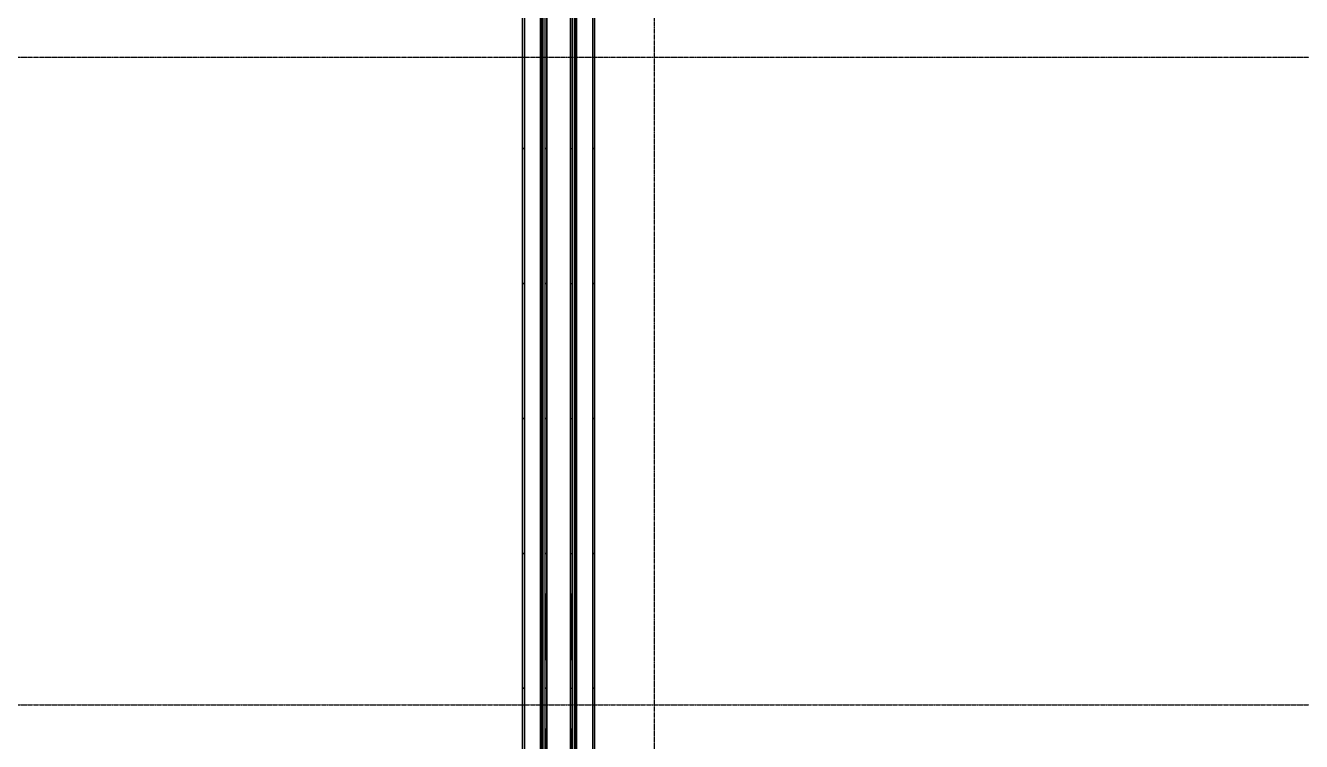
# Model space of a CAD drawing. Header units: inches. Extents: x -21257 to 11444, y 0 to 8704.
# Drawn here: x 3369 to 4504, y 5811 to 6448 of the extents above; entities that cross this region are included whole.
import ezdxf

# ---------------------------------------------------------------- set-up
doc = ezdxf.new("R2010")
doc.units = ezdxf.units.IN
doc.header["$MEASUREMENT"] = 0
doc.linetypes.add('CENTER2', pattern=[1.125, 0.75, -0.125, 0.125, -0.125])
for name, color, linetype in [('100-CONV-LAYOUT', 3, 'Continuous'), ('1000-CONV-LAYOUT', 30, 'Continuous'), ('1000-CONV-LAYOUT-UPPER', 30, 'Continuous'), ('200-CONV-LAYOUT', 4, 'Continuous'), ('300-CONV-LAYOUT', 6, 'Continuous'), ('Bldg_Cline', 8, 'CENTER2')]:
    doc.layers.add(name, color=color, linetype=linetype)

# ---------------------------------------------------------------- blocks, each defined once
blk = doc.blocks.new('Promise-US15-100330-00-10-003 Bldg Colums')
at = {"layer": 'Bldg_Cline'}
for p, q in [((3000, 7192), (3000, 8)), ((72, 5904), (6000, 5904)), ((72, 5328), (6000, 5328))]:
    blk.add_line(p, q, dxfattribs=at)

msp = doc.modelspace()

# ---------------------------------------------------------------- linework, layer by layer
at = {"layer": '100-CONV-LAYOUT', "linetype": 'Continuous'}
for p, q in [((3831.1, 6338.3, 30), (3832.6, 6338.3, 30)), ((3832.6, 6338.3, 23.5), (3831.1, 6338.3, 23.5)), ((3832.6, 6338.3, 30), (3832.6, 6338.3, 23.5)), ((3853.6, 6338.3, 30), (3855.1, 6338.3, 30)), ((3853.6, 6338.3, 30), (3853.6, 6338.3, 23.5)), ((3853.6, 6338.3, 23.5), (3855.1, 6338.3, 23.5)), ((3831.1, 6218.3, 30), (3832.6, 6218.3, 30)), ((3832.6, 6218.3, 23.5), (3831.1, 6218.3, 23.5)), ((3832.6, 6218.3, 30), (3832.6, 6218.3, 23.5)), ((3853.6, 6218.3, 30), (3855.1, 6218.3, 30)), ((3853.6, 6218.3, 30), (3853.6, 6218.3, 23.5)), ((3853.6, 6218.3, 23.5), (3855.1, 6218.3, 23.5)), ((3831.1, 6098.3, 30), (3832.6, 6098.3, 30)), ((3832.6, 6098.3, 23.5), (3831.1, 6098.3, 23.5)), ((3832.6, 6098.3, 30), (3832.6, 6098.3, 23.5)), ((3853.6, 6098.3, 30), (3855.1, 6098.3, 30)), ((3853.6, 6098.3, 30), (3853.6, 6098.3, 23.5)), ((3853.6, 6098.3, 23.5), (3855.1, 6098.3, 23.5)), ((3831.1, 5978.3, 30), (3832.6, 5978.3, 30)), ((3832.6, 5978.3, 23.5), (3831.1, 5978.3, 23.5)), ((3832.6, 5978.3, 30), (3832.6, 5978.3, 23.5)), ((3853.6, 5978.3, 30), (3855.1, 5978.3, 30)), ((3853.6, 5978.3, 30), (3853.6, 5978.3, 23.5)), ((3853.6, 5978.3, 23.5), (3855.1, 5978.3, 23.5)), ((3831.1, 5858.3, 30), (3832.6, 5858.3, 30)), ((3832.6, 5858.3, 23.5), (3831.1, 5858.3, 23.5)), ((3832.6, 5858.3, 30), (3832.6, 5858.3, 23.5)), ((3853.6, 5858.3, 30), (3855.1, 5858.3, 30)), ((3853.6, 5858.3, 30), (3853.6, 5858.3, 23.5)), ((3853.6, 5858.3, 23.5), (3855.1, 5858.3, 23.5))]:
    msp.add_line(p, q, dxfattribs=at)
at = {"layer": '100-CONV-LAYOUT'}
for points in [[(3831.1, 4778.3, 23.5), (3831.1, 7238.3, 23.5), (3832.6, 7238.3, 23.5), (3832.6, 4778.3, 23.5)], [(3831.1, 4778.3, 30), (3831.1, 7238.3, 30), (3832.6, 7238.3, 30), (3832.6, 4778.3, 30)], [(3832.6, 4778.3, 30), (3832.6, 7238.3, 30), (3853.6, 7238.3, 30), (3853.6, 4778.3, 30)], [(3832.6, 4778.3, 30), (3832.6, 7238.3, 30), (3832.6, 7238.3, 23.5), (3832.6, 4778.3, 23.5)], [(3853.6, 4778.3, 30), (3853.6, 7238.3, 30), (3853.6, 7238.3, 23.5), (3853.6, 4778.3, 23.5)], [(3853.6, 4778.3, 23.5), (3853.6, 7238.3, 23.5), (3855.1, 7238.3, 23.5), (3855.1, 4778.3, 23.5)], [(3853.6, 4778.3, 30), (3853.6, 7238.3, 30), (3855.1, 7238.3, 30), (3855.1, 4778.3, 30)], [(3811.1, 4778.3, 26.5), (3811.1, 7154.3, 26.5), (3812.6, 7154.3, 26.5), (3812.6, 4778.3, 26.5)], [(3811.1, 4778.3, 30), (3811.1, 7154.3, 30), (3812.6, 7154.3, 30), (3812.6, 4778.3, 30)], [(3812.6, 4778.3, 30), (3812.6, 7154.3, 30), (3827.6, 7154.3, 30), (3827.6, 4778.3, 30)], [(3812.6, 4778.3, 30), (3812.6, 7154.3, 30), (3812.6, 7154.3, 26.5), (3812.6, 4778.3, 26.5)], [(3827.6, 4778.3, 30), (3827.6, 7154.3, 30), (3827.6, 7154.3, 26.5), (3827.6, 4778.3, 26.5)], [(3827.6, 4778.3, 26.5), (3827.6, 7154.3, 26.5), (3829.1, 7154.3, 26.5), (3829.1, 4778.3, 26.5)], [(3827.6, 4778.3, 30), (3827.6, 7154.3, 30), (3829.1, 7154.3, 30), (3829.1, 4778.3, 30)], [(3857.1, 4778.3, 26.5), (3857.1, 7154.3, 26.5), (3858.6, 7154.3, 26.5), (3858.6, 4778.3, 26.5)], [(3857.1, 4778.3, 30), (3857.1, 7154.3, 30), (3858.6, 7154.3, 30), (3858.6, 4778.3, 30)], [(3858.6, 4778.3, 30), (3858.6, 7154.3, 30), (3873.6, 7154.3, 30), (3873.6, 4778.3, 30)], [(3858.6, 4778.3, 30), (3858.6, 7154.3, 30), (3858.6, 7154.3, 26.5), (3858.6, 4778.3, 26.5)], [(3873.6, 4778.3, 30), (3873.6, 7154.3, 30), (3873.6, 7154.3, 26.5), (3873.6, 4778.3, 26.5)], [(3873.6, 4778.3, 26.5), (3873.6, 7154.3, 26.5), (3875.1, 7154.3, 26.5), (3875.1, 4778.3, 26.5)], [(3873.6, 4778.3, 30), (3873.6, 7154.3, 30), (3875.1, 7154.3, 30), (3875.1, 4778.3, 30)], [(3811.1, 6338.3, 30), (3811.1, 6338.3, 26.5), (3812.6, 6338.3, 26.5), (3812.6, 6338.3, 30)], [(3827.6, 6338.3, 30), (3827.6, 6338.3, 26.5), (3829.1, 6338.3, 26.5), (3829.1, 6338.3, 30)], [(3857.1, 6338.3, 30), (3857.1, 6338.3, 26.5), (3858.6, 6338.3, 26.5), (3858.6, 6338.3, 30)], [(3873.6, 6338.3, 30), (3873.6, 6338.3, 26.5), (3875.1, 6338.3, 26.5), (3875.1, 6338.3, 30)], [(3811.1, 6218.3, 30), (3811.1, 6218.3, 26.5), (3812.6, 6218.3, 26.5), (3812.6, 6218.3, 30)], [(3827.6, 6218.3, 30), (3827.6, 6218.3, 26.5), (3829.1, 6218.3, 26.5), (3829.1, 6218.3, 30)], [(3857.1, 6218.3, 30), (3857.1, 6218.3, 26.5), (3858.6, 6218.3, 26.5), (3858.6, 6218.3, 30)], [(3873.6, 6218.3, 30), (3873.6, 6218.3, 26.5), (3875.1, 6218.3, 26.5), (3875.1, 6218.3, 30)], [(3811.1, 6098.3, 30), (3811.1, 6098.3, 26.5), (3812.6, 6098.3, 26.5), (3812.6, 6098.3, 30)], [(3827.6, 6098.3, 30), (3827.6, 6098.3, 26.5), (3829.1, 6098.3, 26.5), (3829.1, 6098.3, 30)], [(3857.1, 6098.3, 30), (3857.1, 6098.3, 26.5), (3858.6, 6098.3, 26.5), (3858.6, 6098.3, 30)], [(3873.6, 6098.3, 30), (3873.6, 6098.3, 26.5), (3875.1, 6098.3, 26.5), (3875.1, 6098.3, 30)], [(3811.1, 5978.3, 30), (3811.1, 5978.3, 26.5), (3812.6, 5978.3, 26.5), (3812.6, 5978.3, 30)], [(3827.6, 5978.3, 30), (3827.6, 5978.3, 26.5), (3829.1, 5978.3, 26.5), (3829.1, 5978.3, 30)], [(3857.1, 5978.3, 30), (3857.1, 5978.3, 26.5), (3858.6, 5978.3, 26.5), (3858.6, 5978.3, 30)], [(3873.6, 5978.3, 30), (3873.6, 5978.3, 26.5), (3875.1, 5978.3, 26.5), (3875.1, 5978.3, 30)], [(3831.1, 5942.5, 23.5), (3831.1, 5942.5, 11.2), (3831.1, 5904.3, 11.2), (3831.1, 5904.3, 23.5)], [(3855.1, 5942.5, 23.5), (3855.1, 5942.5, 11.2), (3855.1, 5904.3, 11.2), (3855.1, 5904.3, 23.5)], [(3831.1, 5904.3, 23.5), (3831.1, 5904.3, 11.2), (3831.1, 5883.3, 23.5), (3831.1, 5904.3, 23.5)], [(3855.1, 5904.3, 23.5), (3855.1, 5904.3, 11.2), (3855.1, 5883.3, 23.5), (3855.1, 5904.3, 23.5)], [(3811.1, 5858.3, 30), (3811.1, 5858.3, 26.5), (3812.6, 5858.3, 26.5), (3812.6, 5858.3, 30)], [(3827.6, 5858.3, 30), (3827.6, 5858.3, 26.5), (3829.1, 5858.3, 26.5), (3829.1, 5858.3, 30)], [(3857.1, 5858.3, 30), (3857.1, 5858.3, 26.5), (3858.6, 5858.3, 26.5), (3858.6, 5858.3, 30)], [(3873.6, 5858.3, 30), (3873.6, 5858.3, 26.5), (3875.1, 5858.3, 26.5), (3875.1, 5858.3, 30)]]:
    msp.add_3dface(points, dxfattribs=at)
at = {"layer": '1000-CONV-LAYOUT', "linetype": 'Continuous'}
for p, q in [((3828.6, 6437.3, 69), (3827.1, 6437.3, 69)), ((3828.6, 6437.3, 65), (3827.1, 6437.3, 65)), ((3828.6, 6437.3, 69), (3828.6, 6437.3, 65)), ((3859.1, 6437.3, 69), (3857.6, 6437.3, 69)), ((3857.6, 6437.3, 69), (3857.6, 6437.3, 65)), ((3857.6, 6437.3, 65), (3859.1, 6437.3, 65)), ((3828.6, 6317.3, 69), (3827.1, 6317.3, 69)), ((3828.6, 6317.3, 65), (3827.1, 6317.3, 65)), ((3828.6, 6317.3, 69), (3828.6, 6317.3, 65)), ((3859.1, 6317.3, 69), (3857.6, 6317.3, 69)), ((3857.6, 6317.3, 69), (3857.6, 6317.3, 65)), ((3857.6, 6317.3, 65), (3859.1, 6317.3, 65)), ((3828.6, 6197.3, 69), (3827.1, 6197.3, 69)), ((3828.6, 6197.3, 65), (3827.1, 6197.3, 65)), ((3828.6, 6197.3, 69), (3828.6, 6197.3, 65)), ((3859.1, 6197.3, 69), (3857.6, 6197.3, 69)), ((3857.6, 6197.3, 69), (3857.6, 6197.3, 65)), ((3857.6, 6197.3, 65), (3859.1, 6197.3, 65)), ((3828.6, 6077.3, 69), (3827.1, 6077.3, 69)), ((3828.6, 6077.3, 65), (3827.1, 6077.3, 65)), ((3828.6, 6077.3, 69), (3828.6, 6077.3, 65)), ((3859.1, 6077.3, 69), (3857.6, 6077.3, 69)), ((3857.6, 6077.3, 69), (3857.6, 6077.3, 65)), ((3857.6, 6077.3, 65), (3859.1, 6077.3, 65)), ((3828.6, 5957.3, 69), (3827.1, 5957.3, 69)), ((3828.6, 5957.3, 65), (3827.1, 5957.3, 65)), ((3828.6, 5957.3, 69), (3828.6, 5957.3, 65)), ((3859.1, 5957.3, 69), (3857.6, 5957.3, 69)), ((3857.6, 5957.3, 69), (3857.6, 5957.3, 65)), ((3857.6, 5957.3, 65), (3859.1, 5957.3, 65)), ((3828.6, 5837.3, 69), (3827.1, 5837.3, 69)), ((3828.6, 5837.3, 65), (3827.1, 5837.3, 65)), ((3828.6, 5837.3, 69), (3828.6, 5837.3, 65)), ((3859.1, 5837.3, 69), (3857.6, 5837.3, 69)), ((3857.6, 5837.3, 69), (3857.6, 5837.3, 65)), ((3857.6, 5837.3, 65), (3859.1, 5837.3, 65))]:
    msp.add_line(p, q, dxfattribs=at)
at = {"layer": '1000-CONV-LAYOUT'}
for points in [[(3828.6, 7157.3, 65), (3828.6, 4901.3, 65), (3827.1, 4901.3, 65), (3827.1, 7157.3, 65)], [(3828.6, 7157.3, 69), (3828.6, 4901.3, 69), (3827.1, 4901.3, 69), (3827.1, 7157.3, 69)], [(3857.6, 7157.3, 69), (3857.6, 4901.3, 69), (3828.6, 4901.3, 69), (3828.6, 7157.3, 69)], [(3828.6, 7157.3, 69), (3828.6, 4901.3, 69), (3828.6, 4901.3, 65), (3828.6, 7157.3, 65)], [(3857.6, 7157.3, 69), (3857.6, 4901.3, 69), (3857.6, 4901.3, 65), (3857.6, 7157.3, 65)], [(3859.1, 7157.3, 65), (3859.1, 4901.3, 65), (3857.6, 4901.3, 65), (3857.6, 7157.3, 65)], [(3859.1, 7157.3, 69), (3859.1, 4901.3, 69), (3857.6, 4901.3, 69), (3857.6, 7157.3, 69)]]:
    msp.add_3dface(points, dxfattribs=at)
at = {"layer": '1000-CONV-LAYOUT-UPPER', "linetype": 'Continuous'}
for p, q in [((3828.6, 6437.3, 177), (3827.1, 6437.3, 177)), ((3828.6, 6437.3, 173), (3827.1, 6437.3, 173)), ((3828.6, 6437.3, 177), (3828.6, 6437.3, 173)), ((3859.1, 6437.3, 177), (3857.6, 6437.3, 177)), ((3857.6, 6437.3, 177), (3857.6, 6437.3, 173)), ((3857.6, 6437.3, 173), (3859.1, 6437.3, 173)), ((3828.6, 6317.3, 177), (3827.1, 6317.3, 177)), ((3828.6, 6317.3, 173), (3827.1, 6317.3, 173)), ((3828.6, 6317.3, 177), (3828.6, 6317.3, 173)), ((3859.1, 6317.3, 177), (3857.6, 6317.3, 177)), ((3857.6, 6317.3, 177), (3857.6, 6317.3, 173)), ((3857.6, 6317.3, 173), (3859.1, 6317.3, 173)), ((3828.6, 6197.3, 177), (3827.1, 6197.3, 177)), ((3828.6, 6197.3, 173), (3827.1, 6197.3, 173)), ((3828.6, 6197.3, 177), (3828.6, 6197.3, 173)), ((3859.1, 6197.3, 177), (3857.6, 6197.3, 177)), ((3857.6, 6197.3, 177), (3857.6, 6197.3, 173)), ((3857.6, 6197.3, 173), (3859.1, 6197.3, 173)), ((3828.6, 6077.3, 177), (3827.1, 6077.3, 177)), ((3828.6, 6077.3, 173), (3827.1, 6077.3, 173)), ((3828.6, 6077.3, 177), (3828.6, 6077.3, 173)), ((3859.1, 6077.3, 177), (3857.6, 6077.3, 177)), ((3857.6, 6077.3, 177), (3857.6, 6077.3, 173)), ((3857.6, 6077.3, 173), (3859.1, 6077.3, 173)), ((3828.6, 5957.3, 177), (3827.1, 5957.3, 177)), ((3828.6, 5957.3, 173), (3827.1, 5957.3, 173)), ((3828.6, 5957.3, 177), (3828.6, 5957.3, 173)), ((3859.1, 5957.3, 177), (3857.6, 5957.3, 177)), ((3857.6, 5957.3, 177), (3857.6, 5957.3, 173)), ((3857.6, 5957.3, 173), (3859.1, 5957.3, 173)), ((3828.6, 5837.3, 177), (3827.1, 5837.3, 177)), ((3828.6, 5837.3, 173), (3827.1, 5837.3, 173)), ((3828.6, 5837.3, 177), (3828.6, 5837.3, 173)), ((3859.1, 5837.3, 177), (3857.6, 5837.3, 177)), ((3857.6, 5837.3, 177), (3857.6, 5837.3, 173)), ((3857.6, 5837.3, 173), (3859.1, 5837.3, 173))]:
    msp.add_line(p, q, dxfattribs=at)
at = {"layer": '1000-CONV-LAYOUT-UPPER'}
for points in [[(3828.6, 7157.3, 173), (3828.6, 4733.3, 173), (3827.1, 4733.3, 173), (3827.1, 7157.3, 173)], [(3828.6, 7157.3, 177), (3828.6, 4733.3, 177), (3827.1, 4733.3, 177), (3827.1, 7157.3, 177)], [(3857.6, 7157.3, 177), (3857.6, 4733.3, 177), (3828.6, 4733.3, 177), (3828.6, 7157.3, 177)], [(3828.6, 7157.3, 177), (3828.6, 4733.3, 177), (3828.6, 4733.3, 173), (3828.6, 7157.3, 173)], [(3857.6, 7157.3, 177), (3857.6, 4733.3, 177), (3857.6, 4733.3, 173), (3857.6, 7157.3, 173)], [(3859.1, 7157.3, 173), (3859.1, 4733.3, 173), (3857.6, 4733.3, 173), (3857.6, 7157.3, 173)], [(3859.1, 7157.3, 177), (3859.1, 4733.3, 177), (3857.6, 4733.3, 177), (3857.6, 7157.3, 177)]]:
    msp.add_3dface(points, dxfattribs=at)
at = {"layer": '200-CONV-LAYOUT', "linetype": 'Continuous'}
for p, q in [((3831.1, 6338.3, 138), (3832.6, 6338.3, 138)), ((3832.6, 6338.3, 131.5), (3831.1, 6338.3, 131.5)), ((3832.6, 6338.3, 138), (3832.6, 6338.3, 131.5)), ((3853.6, 6338.3, 138), (3855.1, 6338.3, 138)), ((3853.6, 6338.3, 138), (3853.6, 6338.3, 131.5)), ((3853.6, 6338.3, 131.5), (3855.1, 6338.3, 131.5)), ((3831.1, 6218.3, 138), (3832.6, 6218.3, 138)), ((3832.6, 6218.3, 131.5), (3831.1, 6218.3, 131.5)), ((3832.6, 6218.3, 138), (3832.6, 6218.3, 131.5)), ((3853.6, 6218.3, 138), (3855.1, 6218.3, 138)), ((3853.6, 6218.3, 138), (3853.6, 6218.3, 131.5)), ((3853.6, 6218.3, 131.5), (3855.1, 6218.3, 131.5)), ((3831.1, 6098.3, 138), (3832.6, 6098.3, 138)), ((3832.6, 6098.3, 131.5), (3831.1, 6098.3, 131.5)), ((3832.6, 6098.3, 138), (3832.6, 6098.3, 131.5)), ((3853.6, 6098.3, 138), (3855.1, 6098.3, 138)), ((3853.6, 6098.3, 138), (3853.6, 6098.3, 131.5)), ((3853.6, 6098.3, 131.5), (3855.1, 6098.3, 131.5)), ((3831.1, 5978.3, 138), (3832.6, 5978.3, 138)), ((3832.6, 5978.3, 131.5), (3831.1, 5978.3, 131.5)), ((3832.6, 5978.3, 138), (3832.6, 5978.3, 131.5)), ((3853.6, 5978.3, 138), (3855.1, 5978.3, 138)), ((3853.6, 5978.3, 138), (3853.6, 5978.3, 131.5)), ((3853.6, 5978.3, 131.5), (3855.1, 5978.3, 131.5)), ((3831.1, 5858.3, 138), (3832.6, 5858.3, 138)), ((3832.6, 5858.3, 131.5), (3831.1, 5858.3, 131.5)), ((3832.6, 5858.3, 138), (3832.6, 5858.3, 131.5)), ((3853.6, 5858.3, 138), (3855.1, 5858.3, 138)), ((3853.6, 5858.3, 138), (3853.6, 5858.3, 131.5)), ((3853.6, 5858.3, 131.5), (3855.1, 5858.3, 131.5))]:
    msp.add_line(p, q, dxfattribs=at)
at = {"layer": '200-CONV-LAYOUT'}
for points in [[(3831.1, 4778.3, 131.5), (3831.1, 7058.3, 131.5), (3832.6, 7058.3, 131.5), (3832.6, 4778.3, 131.5)], [(3831.1, 4778.3, 138), (3831.1, 7058.3, 138), (3832.6, 7058.3, 138), (3832.6, 4778.3, 138)], [(3832.6, 4778.3, 138), (3832.6, 7058.3, 138), (3853.6, 7058.3, 138), (3853.6, 4778.3, 138)], [(3832.6, 4778.3, 138), (3832.6, 7058.3, 138), (3832.6, 7058.3, 131.5), (3832.6, 4778.3, 131.5)], [(3853.6, 4778.3, 138), (3853.6, 7058.3, 138), (3853.6, 7058.3, 131.5), (3853.6, 4778.3, 131.5)], [(3853.6, 4778.3, 131.5), (3853.6, 7058.3, 131.5), (3855.1, 7058.3, 131.5), (3855.1, 4778.3, 131.5)], [(3853.6, 4778.3, 138), (3853.6, 7058.3, 138), (3855.1, 7058.3, 138), (3855.1, 4778.3, 138)], [(3811.1, 4778.3, 138), (3811.1, 7010.3, 138), (3812.6, 7010.3, 138), (3812.6, 4778.3, 138)], [(3811.1, 4778.3, 134.5), (3811.1, 7010.3, 134.5), (3812.6, 7010.3, 134.5), (3812.6, 4778.3, 134.5)], [(3812.6, 4778.3, 138), (3812.6, 7010.3, 138), (3812.6, 7010.3, 134.5), (3812.6, 4778.3, 134.5)], [(3812.6, 4778.3, 138), (3812.6, 7010.3, 138), (3827.6, 7010.3, 138), (3827.6, 4778.3, 138)], [(3827.6, 4778.3, 138), (3827.6, 7010.3, 138), (3829.1, 7010.3, 138), (3829.1, 4778.3, 138)], [(3827.6, 4778.3, 134.5), (3827.6, 7010.3, 134.5), (3829.1, 7010.3, 134.5), (3829.1, 4778.3, 134.5)], [(3827.6, 4778.3, 138), (3827.6, 7010.3, 138), (3827.6, 7010.3, 134.5), (3827.6, 4778.3, 134.5)], [(3857.1, 4778.3, 138), (3857.1, 7010.3, 138), (3858.6, 7010.3, 138), (3858.6, 4778.3, 138)], [(3857.1, 4778.3, 134.5), (3857.1, 7010.3, 134.5), (3858.6, 7010.3, 134.5), (3858.6, 4778.3, 134.5)], [(3858.6, 4778.3, 138), (3858.6, 7010.3, 138), (3858.6, 7010.3, 134.5), (3858.6, 4778.3, 134.5)], [(3858.6, 4778.3, 138), (3858.6, 7010.3, 138), (3873.6, 7010.3, 138), (3873.6, 4778.3, 138)], [(3873.6, 4778.3, 138), (3873.6, 7010.3, 138), (3875.1, 7010.3, 138), (3875.1, 4778.3, 138)], [(3873.6, 4778.3, 134.5), (3873.6, 7010.3, 134.5), (3875.1, 7010.3, 134.5), (3875.1, 4778.3, 134.5)], [(3873.6, 4778.3, 138), (3873.6, 7010.3, 138), (3873.6, 7010.3, 134.5), (3873.6, 4778.3, 134.5)], [(3811.1, 6338.3, 138), (3811.1, 6338.3, 134.5), (3812.6, 6338.3, 134.5), (3812.6, 6338.3, 138)], [(3827.6, 6338.3, 138), (3827.6, 6338.3, 134.5), (3829.1, 6338.3, 134.5), (3829.1, 6338.3, 138)], [(3857.1, 6338.3, 138), (3857.1, 6338.3, 134.5), (3858.6, 6338.3, 134.5), (3858.6, 6338.3, 138)], [(3873.6, 6338.3, 138), (3873.6, 6338.3, 134.5), (3875.1, 6338.3, 134.5), (3875.1, 6338.3, 138)], [(3811.1, 6218.3, 138), (3811.1, 6218.3, 134.5), (3812.6, 6218.3, 134.5), (3812.6, 6218.3, 138)], [(3827.6, 6218.3, 138), (3827.6, 6218.3, 134.5), (3829.1, 6218.3, 134.5), (3829.1, 6218.3, 138)], [(3857.1, 6218.3, 138), (3857.1, 6218.3, 134.5), (3858.6, 6218.3, 134.5), (3858.6, 6218.3, 138)], [(3873.6, 6218.3, 138), (3873.6, 6218.3, 134.5), (3875.1, 6218.3, 134.5), (3875.1, 6218.3, 138)], [(3811.1, 6098.3, 138), (3811.1, 6098.3, 134.5), (3812.6, 6098.3, 134.5), (3812.6, 6098.3, 138)], [(3827.6, 6098.3, 138), (3827.6, 6098.3, 134.5), (3829.1, 6098.3, 134.5), (3829.1, 6098.3, 138)], [(3857.1, 6098.3, 138), (3857.1, 6098.3, 134.5), (3858.6, 6098.3, 134.5), (3858.6, 6098.3, 138)], [(3873.6, 6098.3, 138), (3873.6, 6098.3, 134.5), (3875.1, 6098.3, 134.5), (3875.1, 6098.3, 138)], [(3811.1, 5978.3, 138), (3811.1, 5978.3, 134.5), (3812.6, 5978.3, 134.5), (3812.6, 5978.3, 138)], [(3827.6, 5978.3, 138), (3827.6, 5978.3, 134.5), (3829.1, 5978.3, 134.5), (3829.1, 5978.3, 138)], [(3857.1, 5978.3, 138), (3857.1, 5978.3, 134.5), (3858.6, 5978.3, 134.5), (3858.6, 5978.3, 138)], [(3873.6, 5978.3, 138), (3873.6, 5978.3, 134.5), (3875.1, 5978.3, 134.5), (3875.1, 5978.3, 138)], [(3811.1, 5858.3, 138), (3811.1, 5858.3, 134.5), (3812.6, 5858.3, 134.5), (3812.6, 5858.3, 138)], [(3827.6, 5858.3, 138), (3827.6, 5858.3, 134.5), (3829.1, 5858.3, 134.5), (3829.1, 5858.3, 138)], [(3857.1, 5858.3, 138), (3857.1, 5858.3, 134.5), (3858.6, 5858.3, 134.5), (3858.6, 5858.3, 138)], [(3873.6, 5858.3, 138), (3873.6, 5858.3, 134.5), (3875.1, 5858.3, 134.5), (3875.1, 5858.3, 138)], [(3831.1, 5822.5, 131.5), (3831.1, 5822.5, 119.2), (3831.1, 5784.3, 119.2), (3831.1, 5784.3, 131.5)], [(3855.1, 5822.5, 131.5), (3855.1, 5822.5, 119.2), (3855.1, 5784.3, 119.2), (3855.1, 5784.3, 131.5)]]:
    msp.add_3dface(points, dxfattribs=at)
at = {"layer": '300-CONV-LAYOUT', "linetype": 'Continuous'}
for p, q in [((3831.1, 6338.3, 246), (3832.6, 6338.3, 246)), ((3832.6, 6338.3, 239.5), (3831.1, 6338.3, 239.5)), ((3832.6, 6338.3, 246), (3832.6, 6338.3, 239.5)), ((3853.6, 6338.3, 246), (3855.1, 6338.3, 246)), ((3853.6, 6338.3, 246), (3853.6, 6338.3, 239.5)), ((3853.6, 6338.3, 239.5), (3855.1, 6338.3, 239.5)), ((3831.1, 6218.3, 246), (3832.6, 6218.3, 246)), ((3832.6, 6218.3, 239.5), (3831.1, 6218.3, 239.5)), ((3832.6, 6218.3, 246), (3832.6, 6218.3, 239.5)), ((3853.6, 6218.3, 246), (3855.1, 6218.3, 246)), ((3853.6, 6218.3, 246), (3853.6, 6218.3, 239.5)), ((3853.6, 6218.3, 239.5), (3855.1, 6218.3, 239.5)), ((3831.1, 6098.3, 246), (3832.6, 6098.3, 246)), ((3832.6, 6098.3, 239.5), (3831.1, 6098.3, 239.5)), ((3832.6, 6098.3, 246), (3832.6, 6098.3, 239.5)), ((3853.6, 6098.3, 246), (3855.1, 6098.3, 246)), ((3853.6, 6098.3, 246), (3853.6, 6098.3, 239.5)), ((3853.6, 6098.3, 239.5), (3855.1, 6098.3, 239.5)), ((3831.1, 5978.3, 246), (3832.6, 5978.3, 246)), ((3832.6, 5978.3, 239.5), (3831.1, 5978.3, 239.5)), ((3832.6, 5978.3, 246), (3832.6, 5978.3, 239.5)), ((3853.6, 5978.3, 246), (3855.1, 5978.3, 246)), ((3853.6, 5978.3, 246), (3853.6, 5978.3, 239.5)), ((3853.6, 5978.3, 239.5), (3855.1, 5978.3, 239.5)), ((3831.1, 5858.3, 246), (3832.6, 5858.3, 246)), ((3832.6, 5858.3, 239.5), (3831.1, 5858.3, 239.5)), ((3832.6, 5858.3, 246), (3832.6, 5858.3, 239.5)), ((3853.6, 5858.3, 246), (3855.1, 5858.3, 246)), ((3853.6, 5858.3, 246), (3853.6, 5858.3, 239.5)), ((3853.6, 5858.3, 239.5), (3855.1, 5858.3, 239.5))]:
    msp.add_line(p, q, dxfattribs=at)
at = {"layer": '300-CONV-LAYOUT'}
for points in [[(3811.1, 4778.3, 242.5), (3811.1, 7058.3, 242.5), (3812.6, 7058.3, 242.5), (3812.6, 4778.3, 242.5)], [(3811.1, 4778.3, 246), (3811.1, 7058.3, 246), (3812.6, 7058.3, 246), (3812.6, 4778.3, 246)], [(3812.6, 4778.3, 246), (3812.6, 7058.3, 246), (3827.6, 7058.3, 246), (3827.6, 4778.3, 246)], [(3812.6, 4778.3, 246), (3812.6, 7058.3, 246), (3812.6, 7058.3, 242.5), (3812.6, 4778.3, 242.5)], [(3827.6, 4778.3, 246), (3827.6, 7058.3, 246), (3827.6, 7058.3, 242.5), (3827.6, 4778.3, 242.5)], [(3827.6, 4778.3, 242.5), (3827.6, 7058.3, 242.5), (3829.1, 7058.3, 242.5), (3829.1, 4778.3, 242.5)], [(3827.6, 4778.3, 246), (3827.6, 7058.3, 246), (3829.1, 7058.3, 246), (3829.1, 4778.3, 246)], [(3857.1, 4778.3, 242.5), (3857.1, 7058.3, 242.5), (3858.6, 7058.3, 242.5), (3858.6, 4778.3, 242.5)], [(3857.1, 4778.3, 246), (3857.1, 7058.3, 246), (3858.6, 7058.3, 246), (3858.6, 4778.3, 246)], [(3858.6, 4778.3, 246), (3858.6, 7058.3, 246), (3873.6, 7058.3, 246), (3873.6, 4778.3, 246)], [(3858.6, 4778.3, 246), (3858.6, 7058.3, 246), (3858.6, 7058.3, 242.5), (3858.6, 4778.3, 242.5)], [(3873.6, 4778.3, 246), (3873.6, 7058.3, 246), (3873.6, 7058.3, 242.5), (3873.6, 4778.3, 242.5)], [(3873.6, 4778.3, 242.5), (3873.6, 7058.3, 242.5), (3875.1, 7058.3, 242.5), (3875.1, 4778.3, 242.5)], [(3873.6, 4778.3, 246), (3873.6, 7058.3, 246), (3875.1, 7058.3, 246), (3875.1, 4778.3, 246)], [(3831.1, 4778.3, 246), (3831.1, 6818.3, 246), (3832.6, 6818.3, 246), (3832.6, 4778.3, 246)], [(3831.1, 4778.3, 239.5), (3831.1, 6818.3, 239.5), (3832.6, 6818.3, 239.5), (3832.6, 4778.3, 239.5)], [(3832.6, 4778.3, 246), (3832.6, 6818.3, 246), (3832.6, 6818.3, 239.5), (3832.6, 4778.3, 239.5)], [(3832.6, 4778.3, 246), (3832.6, 6818.3, 246), (3853.6, 6818.3, 246), (3853.6, 4778.3, 246)], [(3853.6, 4778.3, 246), (3853.6, 6818.3, 246), (3855.1, 6818.3, 246), (3855.1, 4778.3, 246)], [(3853.6, 4778.3, 239.5), (3853.6, 6818.3, 239.5), (3855.1, 6818.3, 239.5), (3855.1, 4778.3, 239.5)], [(3853.6, 4778.3, 246), (3853.6, 6818.3, 246), (3853.6, 6818.3, 239.5), (3853.6, 4778.3, 239.5)], [(3811.1, 6338.3, 246), (3811.1, 6338.3, 242.5), (3812.6, 6338.3, 242.5), (3812.6, 6338.3, 246)], [(3827.6, 6338.3, 246), (3827.6, 6338.3, 242.5), (3829.1, 6338.3, 242.5), (3829.1, 6338.3, 246)], [(3857.1, 6338.3, 246), (3857.1, 6338.3, 242.5), (3858.6, 6338.3, 242.5), (3858.6, 6338.3, 246)], [(3873.6, 6338.3, 246), (3873.6, 6338.3, 242.5), (3875.1, 6338.3, 242.5), (3875.1, 6338.3, 246)], [(3811.1, 6218.3, 246), (3811.1, 6218.3, 242.5), (3812.6, 6218.3, 242.5), (3812.6, 6218.3, 246)], [(3827.6, 6218.3, 246), (3827.6, 6218.3, 242.5), (3829.1, 6218.3, 242.5), (3829.1, 6218.3, 246)], [(3857.1, 6218.3, 246), (3857.1, 6218.3, 242.5), (3858.6, 6218.3, 242.5), (3858.6, 6218.3, 246)], [(3873.6, 6218.3, 246), (3873.6, 6218.3, 242.5), (3875.1, 6218.3, 242.5), (3875.1, 6218.3, 246)], [(3811.1, 6098.3, 246), (3811.1, 6098.3, 242.5), (3812.6, 6098.3, 242.5), (3812.6, 6098.3, 246)], [(3827.6, 6098.3, 246), (3827.6, 6098.3, 242.5), (3829.1, 6098.3, 242.5), (3829.1, 6098.3, 246)], [(3857.1, 6098.3, 246), (3857.1, 6098.3, 242.5), (3858.6, 6098.3, 242.5), (3858.6, 6098.3, 246)], [(3873.6, 6098.3, 246), (3873.6, 6098.3, 242.5), (3875.1, 6098.3, 242.5), (3875.1, 6098.3, 246)], [(3811.1, 5978.3, 246), (3811.1, 5978.3, 242.5), (3812.6, 5978.3, 242.5), (3812.6, 5978.3, 246)], [(3827.6, 5978.3, 246), (3827.6, 5978.3, 242.5), (3829.1, 5978.3, 242.5), (3829.1, 5978.3, 246)], [(3857.1, 5978.3, 246), (3857.1, 5978.3, 242.5), (3858.6, 5978.3, 242.5), (3858.6, 5978.3, 246)], [(3873.6, 5978.3, 246), (3873.6, 5978.3, 242.5), (3875.1, 5978.3, 242.5), (3875.1, 5978.3, 246)], [(3811.1, 5858.3, 246), (3811.1, 5858.3, 242.5), (3812.6, 5858.3, 242.5), (3812.6, 5858.3, 246)], [(3827.6, 5858.3, 246), (3827.6, 5858.3, 242.5), (3829.1, 5858.3, 242.5), (3829.1, 5858.3, 246)], [(3857.1, 5858.3, 246), (3857.1, 5858.3, 242.5), (3858.6, 5858.3, 242.5), (3858.6, 5858.3, 246)], [(3873.6, 5858.3, 246), (3873.6, 5858.3, 242.5), (3875.1, 5858.3, 242.5), (3875.1, 5858.3, 246)]]:
    msp.add_3dface(points, dxfattribs=at)

# ---------------------------------------------------------------- block references
msp.add_blockref('Promise-US15-100330-00-10-003 Bldg Colums', (928.1, 515.5))

doc.saveas('drawing.dxf')
